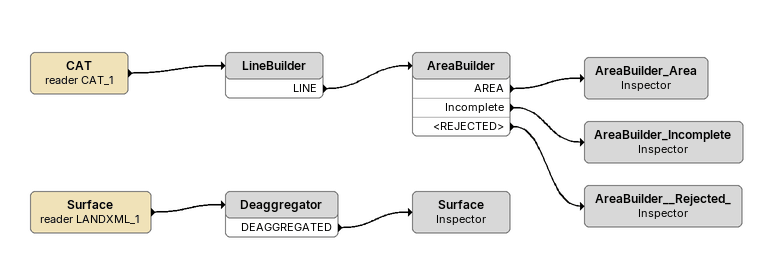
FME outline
CAT (reader CAT_1)
    -> LineBuilder
LineBuilder
    LINE -> AreaBuilder
AreaBuilder
    AREA -> AreaBuilder_Area
    Incomplete -> AreaBuilder_Incomplete
    <REJECTED> -> AreaBuilder__Rejected_
AreaBuilder_Area: Inspector
AreaBuilder_Incomplete: Inspector
AreaBuilder__Rejected_: Inspector
Surface (reader LANDXML_1)
    -> Deaggregator
Deaggregator
    DEAGGREGATED -> Surface
Surface: Inspector
